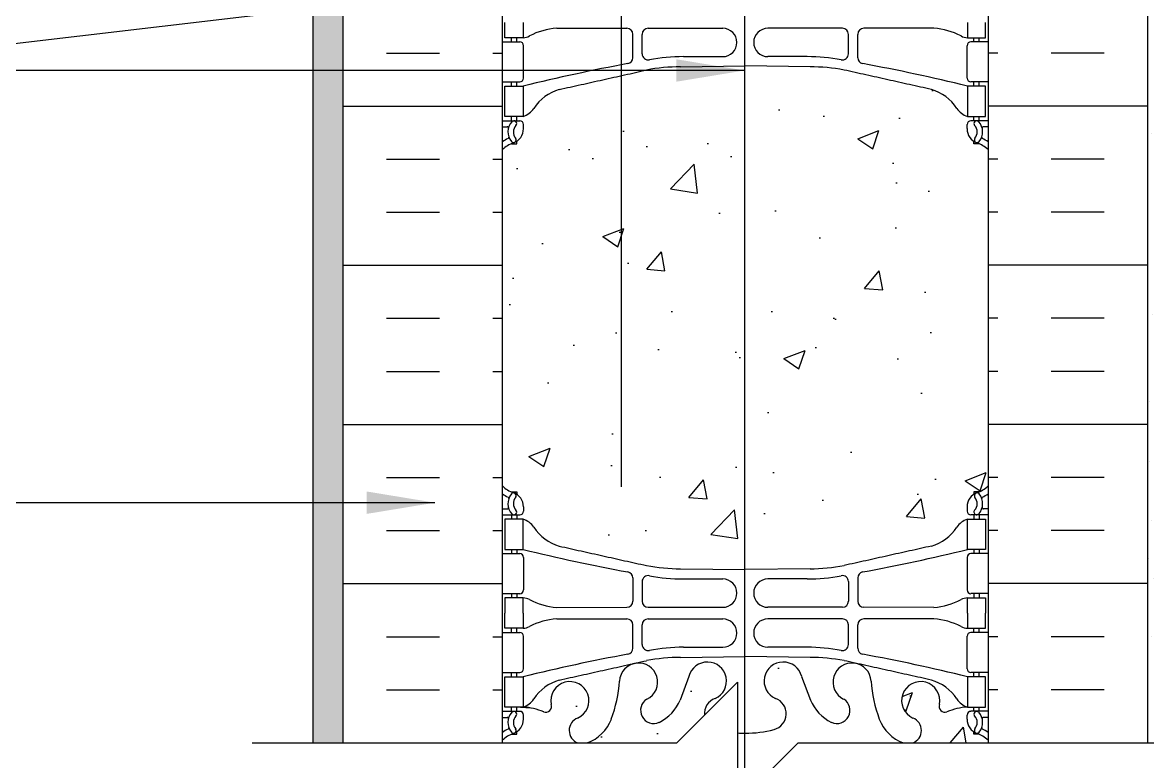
# Model space of a CAD drawing. Header units: inches. Extents: x 206.3 to 260.7, y 90.1 to 155.5.
# Drawn here: x 221.57 to 240.1, y 112.21 to 124.4 of the extents above; entities that cross this region are included whole.
import ezdxf

# ---------------------------------------------------------------- set-up
doc = ezdxf.new("R2010")
doc.units = ezdxf.units.IN
doc.header["$LTSCALE"] = 0.5
doc.header["$MEASUREMENT"] = 0
for name, color, linetype in [('HATCH', 12, 'Continuous'), ('line25', 2, 'Continuous'), ('LINE3', 3, 'Continuous'), ('LINE50', 5, 'Continuous'), ('LINE9', 9, 'Continuous'), ('TEXT', 4, 'Continuous'), ('Web_Edge', 9, 'Continuous')]:
    doc.layers.add(name, color=color, linetype=linetype)
doc.styles.add('DIM', font='romans.shx', dxfattribs={"width": 0.7})
doc.dimstyles.new('ext_12', dxfattribs={"dimscale": 12, "dimtxt": 0.09375, "dimasz": 0.09375, "dimexe": 0.09375, "dimexo": 0.0625, "dimgap": 0.0625, "dimtad": 1, "dimdec": 1, "dimzin": 3, "dimdsep": 46, "dimlunit": 4, "dimtxsty": 'DIM', "dimcen": 0.09, "dimdle": 0.09375, "dimclrt": 4, "dimadec": 0, "dimazin": 0, "dimtfac": 1, "dimtdec": 1, "dimtmove": 2, "dimatfit": 3, "dimfxl": 1, "dimfrac": 2, "dimtolj": 1, "dimtzin": 0, "dimarcsym": 0})

msp = doc.modelspace()

# ---------------------------------------------------------------- hatches: boundary and pattern name
at = {"layer": 'HATCH'}
h = msp.add_hatch(dxfattribs=at)
h.set_pattern_fill('AR-SAND', color=256, scale=0.5, style=0)
h.set_pattern_definition([(37.5, (226.7158, 149.9661), (-0.031497, 0.963412), [0, -0.76, 0, -0.85, 0, -0.8125]), (7.5, (226.7158, 149.9661), (0.88489, 1.411073), [0, -0.41, 0, -0.685, 0, -0.2625]), (327.5, (226.1008, 149.9661), (1.55707, 0.00283), [0, -0.25, 0, -0.9, 0, -1.175]), (317.5, (226.1008, 149.9661), (1.503063, 0.43884), [0, -0.125, 0, -0.59, 0, -0.675])])
h.paths.add_polyline_path([(226.85, 154.547), (226.35, 154.547), (226.35, 147.529), (226.85, 147.529)])
h.paths.add_polyline_path([(226.35, 112.52), (226.85, 112.52), (226.85, 128.529), (226.85, 138.028), (226.35, 138.028)])
h = msp.add_hatch(dxfattribs=at)
h.set_pattern_fill('AR-SAND', color=256, scale=0.5, style=0)
h.set_pattern_definition([(37.5, (144.3508, -105.47236), (-0.0314967, 0.963412), [0, -0.76, 0, -0.85, 0, -0.8125]), (7.5, (144.3508, -105.4724), (0.8848884, 1.411073), [0, -0.41, 0, -0.685, 0, -0.2625]), (327.5, (143.7358, -105.4724), (1.557071, 0.0028295), [0, -0.25, 0, -0.9, 0, -1.175]), (317.5, (143.7358, -105.4724), (1.503063, 0.438838), [0, -0.125, 0, -0.59, 0, -0.675])])
h.paths.add_polyline_path([(240.1, 112.532), (240.58, 112.532), (240.58, 138.028), (240.1, 138.028)])
h = msp.add_hatch(dxfattribs=at)
h.set_pattern_fill('AR-CONC', color=256, scale=0.5)
h.set_pattern_definition([(50, (0, 0), (3.5863, -0.31376), [0.375, -4.125]), (355, (0, 0), (-0.693757, 3.76096), [0.3, -3.3]), (100.4514, (0.299, -0.026), (2.892544, 3.4472), [0.3187, -3.50571]), (46.1842, (0, 1), (5.33621, -0.8276), [0.5625, -6.1875]), (96.6356, (0.4447, 0.931), (4.67331, 4.87059), [0.47805, -5.25857]), (351.1842, (0, 1), (4.67331, 4.87059), [0.45, -4.95]), (21, (0.5, 0.75), (2.984535, -2.013094), [0.375, -4.125]), (326, (0.5, 0.75), (1.216577, 3.62575), [0.3, -3.3]), (71.4514, (0.7487, 0.5822), (4.20111, 1.612656), [0.3187, -3.50571]), (37.5, (0, 0), (0.060799, 1.664469), [0, -3.26, 0, -3.35, 0, -3.3125]), (7.5, (0, 0), (1.315348, 1.972059), [0, -1.91, 0, -3.185, 0, -1.2625]), (327.5, (-1.115, 0), (2.669112, -0.1127744), [0, -1.25, 0, -3.9, 0, -5.175]), (317.5, (-1.615, 0), (2.91593, 0.500525), [0, -1.625, 0, -2.59, 0, -3.675])])
edge = h.paths.add_edge_path()
edge.add_arc((237.129, 121.941), 0.5, 46.2081, 66.4218)
edge.add_line((237.329, 122.4), (237.239, 122.4))
edge.add_line((237.239, 122.4), (237.239, 122.441))
edge.add_arc((237.379, 122.648), 0.25, 180, 235.9442, ccw=False)
edge.add_line((237.129, 122.648), (237.129, 122.716))
edge.add_arc((237.192, 122.716), 0.0625, 90, 180, ccw=False)
edge.add_line((237.192, 122.778), (237.239, 122.778))
edge.add_line((237.239, 122.778), (237.239, 122.848))
edge.add_line((237.239, 122.848), (237.134, 122.848))
edge.add_arc((237.257, 123.191), 0.364, 214.9775, 250.3387, ccw=False)
edge.add_arc((236.334, 122.58), 0.743, 32.7919, 73.8107)
edge.add_spline(control_points=[(236.541, 123.294), (235.104, 123.614)], knot_values=[0, 0, 1, 1], degree=1, periodic=0)
edge.add_arc((234.547, 120.683), 2.984, 79.2546, 90.0995)
edge.add_line((234.542, 123.667), (233.475, 123.682))
edge.add_line((233.475, 123.682), (232.409, 123.667))
edge.add_arc((232.404, 120.683), 2.984, 89.9005, 100.7454)
edge.add_spline(control_points=[(231.847, 123.614), (230.41, 123.294)], knot_values=[0, 0, 1, 1], degree=1, periodic=0)
edge.add_arc((230.617, 122.58), 0.743, 106.1893, 147.2081)
edge.add_arc((229.694, 123.191), 0.364, 289.6613, 325.0225, ccw=False)
edge.add_line((229.816, 122.848), (229.711, 122.848))
edge.add_line((229.711, 122.848), (229.711, 122.778))
edge.add_line((229.711, 122.778), (229.759, 122.778))
edge.add_arc((229.759, 122.716), 0.0625, 0, 90, ccw=False)
edge.add_line((229.821, 122.716), (229.821, 122.648))
edge.add_arc((229.571, 122.648), 0.25, 304.0558, 360, ccw=False)
edge.add_line((229.711, 122.441), (229.711, 122.4))
edge.add_line((229.711, 122.4), (229.621, 122.4))
edge.add_arc((229.821, 121.941), 0.5, 113.5782, 133.7891)
edge.add_line((229.475, 122.302), (229.475, 116.756))
edge.add_arc((229.821, 117.117), 0.5, 226.2109, 246.4218)
edge.add_line((229.621, 116.658), (229.711, 116.658))
edge.add_line((229.711, 116.658), (229.711, 116.617))
edge.add_arc((229.571, 116.41), 0.25, 0, 55.9442, ccw=False)
edge.add_line((229.821, 116.41), (229.821, 116.342))
edge.add_arc((229.759, 116.342), 0.0625, -90, 0, ccw=False)
edge.add_line((229.759, 116.28), (229.711, 116.28))
edge.add_line((229.711, 116.28), (229.711, 116.21))
edge.add_line((229.711, 116.21), (229.816, 116.21))
edge.add_arc((229.694, 115.867), 0.364, 34.9775, 70.3387, ccw=False)
edge.add_arc((230.617, 116.478), 0.743, 212.7919, 253.8107)
edge.add_spline(control_points=[(230.41, 115.764), (231.847, 115.444)], knot_values=[0, 0, 1, 1], degree=1, periodic=0)
edge.add_arc((232.404, 118.375), 2.984, 259.2546, 270.0995)
edge.add_line((232.409, 115.391), (233.475, 115.376))
edge.add_line((233.475, 115.376), (234.542, 115.391))
edge.add_arc((234.547, 118.375), 2.984, 269.9005, 280.7454)
edge.add_spline(control_points=[(235.104, 115.444), (236.541, 115.764)], knot_values=[0, 0, 1, 1], degree=1, periodic=0)
edge.add_arc((236.334, 116.478), 0.743, 286.1893, 327.2081)
edge.add_arc((237.257, 115.867), 0.364, 109.6613, 145.0225, ccw=False)
edge.add_line((237.134, 116.21), (237.239, 116.21))
edge.add_line((237.239, 116.21), (237.239, 116.28))
edge.add_line((237.239, 116.28), (237.192, 116.28))
edge.add_arc((237.192, 116.342), 0.0625, 180, 270, ccw=False)
edge.add_line((237.129, 116.342), (237.129, 116.41))
edge.add_arc((237.379, 116.41), 0.25, 124.0558, 180, ccw=False)
edge.add_line((237.239, 116.617), (237.239, 116.658))
edge.add_line((237.239, 116.658), (237.329, 116.658))
edge.add_arc((237.129, 117.117), 0.5, 293.5782, 313.7903)
edge.add_line((237.475, 116.756), (237.475, 122.302))
h.paths.add_polyline_path([(232.803, 112.977, -0.339139), (232.978, 113.252, 1.612474), (232.547, 113.612), (232.404, 113.225, -0.173075), (232.058, 112.858, -0.940793), (231.855, 113.241, 1.753171), (231.404, 113.538, -0.068226), (231.268, 112.91, -0.215112), (230.872, 112.52), (232.345, 112.52)])
h.paths.add_polyline_path([(230.712, 112.93, 2.087231), (230.278, 113.154, -0.638777), (230.154, 113.031, 0.087457), (229.816, 113.11), (229.711, 113.11), (229.711, 113.04), (229.759, 113.04, -0.414214), (229.821, 112.977), (229.821, 112.91, -0.249069), (229.711, 112.702), (229.711, 112.661), (229.621, 112.661, 0.088416), (229.475, 112.563), (229.475, 112.52), (230.716, 112.52, -0.68391)])
h.paths.add_polyline_path([(234.345, 112.52), (236.079, 112.52, -0.215109), (235.683, 112.91, -0.068226), (235.547, 113.538, 1.753171), (235.096, 113.241, -0.940793), (234.893, 112.858, -0.173075), (234.547, 113.225), (234.404, 113.612, 1.612474), (233.973, 113.252, -0.734872), (233.95, 112.741, -0.068475), (233.475, 112.679, -0.018626), (233.345, 112.683), (233.345, 111.52)])
h.paths.add_polyline_path([(237.239, 112.702, -0.249069), (237.129, 112.91), (237.129, 112.977, -0.414214), (237.192, 113.04), (237.239, 113.04), (237.239, 113.11), (237.134, 113.11, 0.087457), (236.797, 113.031, -0.638777), (236.673, 113.154, 2.087231), (236.239, 112.93, -0.683896), (236.235, 112.52), (237.475, 112.52), (237.475, 112.563, 0.088416), (237.329, 112.661), (237.239, 112.661)])

# ---------------------------------------------------------------- linework, layer by layer
for p, q in [((227.564, 123.895), (228.439, 123.895)), ((229.314, 123.895), (229.475, 123.895)), ((237.637, 123.895), (237.475, 123.895)), ((239.387, 123.895), (238.512, 123.895)), ((226.85, 123.02), (229.475, 123.02)), ((240.1, 123.02), (237.475, 123.02)), ((227.564, 122.145), (228.439, 122.145)), ((229.314, 122.145), (229.475, 122.145)), ((237.637, 122.145), (237.475, 122.145)), ((239.387, 122.145), (238.512, 122.145)), ((227.564, 121.27), (228.439, 121.27)), ((229.314, 121.27), (229.475, 121.27)), ((237.637, 121.27), (237.475, 121.27)), ((239.387, 121.27), (238.512, 121.27)), ((226.85, 120.395), (229.475, 120.395)), ((240.1, 120.395), (237.475, 120.395)), ((227.564, 119.52), (228.439, 119.52)), ((229.314, 119.52), (229.475, 119.52)), ((237.637, 119.52), (237.475, 119.52)), ((239.387, 119.52), (238.512, 119.52)), ((227.564, 118.645), (228.439, 118.645)), ((229.314, 118.645), (229.475, 118.645)), ((237.637, 118.645), (237.475, 118.645)), ((239.387, 118.645), (238.512, 118.645)), ((226.85, 117.77), (229.475, 117.77)), ((240.1, 117.77), (237.475, 117.77)), ((227.564, 116.895), (228.439, 116.895)), ((229.314, 116.895), (229.475, 116.895)), ((237.637, 116.895), (237.475, 116.895)), ((239.387, 116.895), (238.512, 116.895)), ((227.564, 116.02), (228.439, 116.02)), ((229.314, 116.02), (229.475, 116.02)), ((237.637, 116.02), (237.475, 116.02)), ((239.387, 116.02), (238.512, 116.02)), ((226.85, 115.145), (229.475, 115.145)), ((240.1, 115.145), (237.475, 115.145)), ((227.564, 114.27), (228.439, 114.27)), ((229.314, 114.27), (229.475, 114.27)), ((237.637, 114.27), (237.475, 114.27)), ((239.387, 114.27), (238.512, 114.27)), ((227.564, 113.395), (228.439, 113.395)), ((229.314, 113.395), (229.475, 113.395)), ((237.637, 113.395), (237.475, 113.395)), ((239.387, 113.395), (238.512, 113.395))]:
    msp.add_line(p, q, dxfattribs=at)
at = {"layer": 'line25'}
for p, q in [((237.476, 138.028), (237.475, 112.52)), ((229.475, 112.52), (229.475, 128.529))]:
    msp.add_line(p, q, dxfattribs=at)
at = {"layer": 'LINE3'}
for p, q in [((231.432, 154.532), (231.432, 116.743)), ((233.464, 136.634), (233.464, 111.639))]:
    msp.add_line(p, q, dxfattribs=at)
at = {"layer": 'LINE50'}
for p, q in [((240.1, 138.028), (240.1, 112.52)), ((226.85, 112.52), (226.85, 128.529))]:
    msp.add_line(p, q, dxfattribs=at)
at = {"layer": 'LINE9'}
msp.add_line((226.35, 138.028), (226.35, 112.52), dxfattribs=at)
msp.add_lwpolyline([(225.35, 112.52), (232.345, 112.52), (233.345, 113.52), (233.345, 111.52), (234.345, 112.52), (241.58, 112.52)], dxfattribs=at)
at = {"layer": 'Web_Edge'}
for p, q in [((230.369, 124.304), (231.524, 124.303)), ((231.624, 123.818), (231.624, 124.203)), ((231.776, 123.88), (231.776, 124.203)), ((231.876, 124.303), (233.103, 124.303)), ((235.075, 124.303), (233.848, 124.303)), ((235.175, 123.88), (235.175, 124.203)), ((235.327, 123.818), (235.327, 124.203)), ((236.582, 124.304), (235.427, 124.303)), ((229.475, 124.078), (229.759, 124.078)), ((229.621, 124.078), (229.621, 124.148)), ((229.711, 124.078), (229.711, 124.148)), ((229.821, 123.481), (229.821, 124.016)), ((237.129, 123.481), (237.129, 124.016)), ((237.475, 124.078), (237.192, 124.078)), ((237.239, 124.078), (237.239, 124.148)), ((237.329, 124.078), (237.329, 124.148)), ((232.456, 123.835), (233.103, 123.835)), ((234.495, 123.835), (233.848, 123.835)), ((232.409, 123.667), (233.475, 123.682)), ((234.542, 123.667), (233.475, 123.682)), ((229.475, 123.418), (229.759, 123.418)), ((229.621, 123.348), (229.621, 123.418)), ((229.711, 123.348), (229.711, 123.418)), ((237.475, 123.418), (237.192, 123.418)), ((237.239, 123.348), (237.239, 123.418)), ((237.329, 123.348), (237.329, 123.418)), ((229.475, 122.778), (229.759, 122.778)), ((229.621, 122.778), (229.621, 122.848)), ((229.711, 122.778), (229.711, 122.848)), ((229.821, 122.648), (229.821, 122.716)), ((237.129, 122.648), (237.129, 122.716)), ((237.475, 122.778), (237.192, 122.778)), ((237.239, 122.778), (237.239, 122.848)), ((237.329, 122.778), (237.329, 122.848)), ((229.475, 122.678), (229.553, 122.678)), ((237.475, 122.678), (237.398, 122.678)), ((229.621, 122.4), (229.711, 122.4)), ((229.711, 122.4), (229.711, 122.441)), ((237.239, 122.4), (237.239, 122.441)), ((237.329, 122.4), (237.239, 122.4)), ((229.621, 116.658), (229.711, 116.658)), ((229.711, 116.658), (229.711, 116.617)), ((237.329, 116.658), (237.239, 116.658)), ((237.239, 116.658), (237.239, 116.617)), ((229.821, 116.41), (229.821, 116.342)), ((237.129, 116.41), (237.129, 116.342)), ((229.475, 116.38), (229.553, 116.38)), ((229.475, 116.28), (229.759, 116.28)), ((229.621, 116.28), (229.621, 116.21)), ((229.711, 116.28), (229.711, 116.21)), ((237.475, 116.28), (237.192, 116.28)), ((237.239, 116.28), (237.239, 116.21)), ((237.329, 116.28), (237.329, 116.21)), ((237.475, 116.38), (237.398, 116.38)), ((229.621, 115.71), (229.621, 115.64)), ((229.711, 115.71), (229.711, 115.64)), ((237.239, 115.71), (237.239, 115.64)), ((237.329, 115.71), (237.329, 115.64)), ((229.475, 115.64), (229.759, 115.64)), ((229.821, 115.577), (229.821, 115.042)), ((237.129, 115.577), (237.129, 115.042)), ((237.475, 115.64), (237.192, 115.64)), ((232.409, 115.391), (233.475, 115.376)), ((234.542, 115.391), (233.475, 115.376)), ((231.624, 115.24), (231.624, 114.855)), ((231.776, 115.178), (231.776, 114.855)), ((232.456, 115.224), (233.103, 115.224)), ((234.495, 115.224), (233.848, 115.224)), ((235.175, 115.178), (235.175, 114.855)), ((235.327, 115.24), (235.327, 114.855)), ((229.475, 114.98), (229.759, 114.98)), ((229.621, 114.98), (229.621, 114.91)), ((229.711, 114.98), (229.711, 114.91)), ((237.475, 114.98), (237.192, 114.98)), ((237.239, 114.98), (237.239, 114.91)), ((237.329, 114.98), (237.329, 114.91)), ((230.369, 114.754), (231.524, 114.755)), ((231.876, 114.755), (233.103, 114.755)), ((235.075, 114.755), (233.848, 114.755)), ((236.582, 114.754), (235.427, 114.755)), ((230.369, 114.565), (231.524, 114.564)), ((231.876, 114.564), (233.103, 114.564)), ((235.075, 114.564), (233.848, 114.564)), ((236.582, 114.565), (235.427, 114.564)), ((229.621, 114.34), (229.621, 114.41)), ((229.711, 114.34), (229.711, 114.41)), ((231.624, 114.08), (231.624, 114.464)), ((231.776, 114.142), (231.776, 114.464)), ((235.175, 114.142), (235.175, 114.464)), ((235.327, 114.08), (235.327, 114.464)), ((237.239, 114.34), (237.239, 114.41)), ((237.329, 114.34), (237.329, 114.41)), ((229.475, 114.34), (229.759, 114.34)), ((229.821, 113.742), (229.821, 114.277)), ((237.129, 113.742), (237.129, 114.277)), ((237.475, 114.34), (237.192, 114.34)), ((232.456, 114.096), (233.103, 114.096)), ((234.495, 114.096), (233.848, 114.096)), ((232.409, 113.928), (233.475, 113.944)), ((234.542, 113.928), (233.475, 113.944)), ((229.475, 113.68), (229.759, 113.68)), ((229.621, 113.61), (229.621, 113.68)), ((229.711, 113.61), (229.711, 113.68)), ((237.475, 113.68), (237.192, 113.68)), ((237.239, 113.61), (237.239, 113.68)), ((237.329, 113.61), (237.329, 113.68)), ((232.547, 113.612), (232.404, 113.225)), ((234.404, 113.612), (234.547, 113.225)), ((229.621, 113.04), (229.621, 113.11)), ((229.711, 113.04), (229.711, 113.11)), ((237.239, 113.04), (237.239, 113.11)), ((237.329, 113.04), (237.329, 113.11)), ((229.475, 113.04), (229.759, 113.04)), ((229.475, 112.94), (229.553, 112.94)), ((229.821, 112.91), (229.821, 112.977)), ((237.129, 112.91), (237.129, 112.977)), ((237.475, 113.04), (237.192, 113.04)), ((237.475, 112.94), (237.398, 112.94)), ((229.711, 112.661), (229.711, 112.702)), ((237.239, 112.661), (237.239, 112.702)), ((229.621, 112.661), (229.711, 112.661)), ((237.329, 112.661), (237.239, 112.661))]:
    msp.add_line(p, q, dxfattribs=at)
for points in [[(229.816, 124.398), (229.816, 124.148), (229.516, 124.148), (229.516, 124.398)], [(237.134, 124.398), (237.134, 124.148), (237.434, 124.148), (237.434, 124.398)], [(229.816, 114.66), (229.816, 114.91), (229.516, 114.91), (229.516, 114.66)], [(237.134, 114.66), (237.134, 114.91), (237.434, 114.91), (237.434, 114.66)], [(229.816, 114.66), (229.816, 114.41), (229.516, 114.41), (229.516, 114.66)], [(237.134, 114.66), (237.134, 114.41), (237.434, 114.41), (237.434, 114.66)]]:
    msp.add_lwpolyline(points, dxfattribs=at)
for points in [[(229.516, 123.348), (229.816, 123.348), (229.816, 122.848), (229.516, 122.848)], [(237.434, 123.348), (237.134, 123.348), (237.134, 122.848), (237.434, 122.848)], [(229.516, 115.71), (229.816, 115.71), (229.816, 116.21), (229.516, 116.21)], [(237.434, 115.71), (237.134, 115.71), (237.134, 116.21), (237.434, 116.21)], [(229.516, 113.61), (229.816, 113.61), (229.816, 113.11), (229.516, 113.11)], [(237.434, 113.61), (237.134, 113.61), (237.134, 113.11), (237.434, 113.11)]]:
    msp.add_lwpolyline(points, close=True, dxfattribs=at)
for centre, radius, start, end in [((230.454, 123.147), 1.16, 94.1968, 117.4156), ((231.524, 124.203), 0.1, 0, 89.9612), ((231.876, 124.203), 0.1, 90, 180), ((233.103, 124.069), 0.234, 270, 90), ((233.848, 124.069), 0.234, 90, 270), ((235.075, 124.203), 0.1, 0, 90), ((235.427, 124.203), 0.1, 90.0388, 180), ((236.497, 123.147), 1.16, 62.5844, 85.8032), ((229.759, 124.016), 0.0625, 0, 90), ((229.812, 124.367), 0.219, 271.08, 299.5063), ((237.139, 124.367), 0.219, 240.4937, 268.92), ((237.192, 124.016), 0.0625, 90, 180), ((231.524, 123.818), 0.1, 280.3657, 0), ((231.876, 123.88), 0.1, 180, 280.7454), ((232.451, 120.851), 2.984, 89.9005, 100.7454), ((234.5, 120.851), 2.984, 79.2546, 90.0995), ((235.075, 123.88), 0.1, 259.2546, 0), ((235.427, 123.818), 0.1, 180, 259.6343), ((236.625, 95.928), 28.253, 100.3657, 103.9448), ((232.404, 120.683), 2.984, 89.9005, 100.7454), ((234.547, 120.683), 2.984, 79.2546, 90.0995), ((230.326, 95.928), 28.253, 76.0552, 79.6343), ((229.759, 123.481), 0.0625, 270, 0), ((237.192, 123.481), 0.0625, 180, 270), ((230.617, 122.58), 0.743, 106.1893, 147.2081), ((236.334, 122.58), 0.743, 32.7919, 73.8107), ((229.694, 123.191), 0.364, 289.6613, 325.0225), ((237.257, 123.191), 0.364, 214.9775, 250.3387), ((229.815, 122.594), 0.25, 137.5391, 219.8855), ((229.664, 122.732), 0.045, 317.5391, 137.5391), ((229.815, 122.594), 0.16, 137.5391, 219.9999), ((229.759, 122.716), 0.0625, 360, 90), ((237.192, 122.716), 0.0625, 90, 180), ((237.287, 122.732), 0.045, 42.4609, 222.4609), ((237.136, 122.594), 0.16, 320.0001, 42.4609), ((237.136, 122.594), 0.25, 320.1145, 42.4609), ((229.554, 122.659), 0.0196, 344.5099, 90.5968), ((229.571, 122.648), 0.25, 289.4712, 360), ((237.379, 122.648), 0.25, 180, 250.5288), ((237.397, 122.659), 0.0196, 89.4032, 195.4901), ((229.821, 121.941), 0.6, 114.9252, 125.2168), ((229.821, 121.941), 0.5, 109.4712, 133.7891), ((229.559, 122.504), 0.021, 296.0043, 16.536), ((229.657, 122.463), 0.045, 220.8121, 38.552), ((237.294, 122.463), 0.045, 141.448, 319.1879), ((237.129, 121.941), 0.5, 46.2109, 70.5288), ((237.392, 122.504), 0.021, 163.464, 243.9957), ((237.129, 121.941), 0.6, 54.7832, 65.0748), ((229.821, 117.117), 0.5, 226.2109, 250.5288), ((229.821, 117.117), 0.6, 234.7832, 245.0748), ((229.815, 116.464), 0.25, 140.1145, 222.4609), ((229.657, 116.595), 0.045, 321.448, 139.1879), ((229.571, 116.41), 0.25, 0, 70.5288), ((237.379, 116.41), 0.25, 109.4712, 180), ((237.294, 116.595), 0.045, 40.8121, 218.552), ((237.129, 117.117), 0.5, 289.4712, 313.7891), ((237.136, 116.464), 0.25, 317.5391, 39.8855), ((237.129, 117.117), 0.6, 294.9252, 305.2168), ((229.554, 116.399), 0.0196, 269.4032, 15.4901), ((229.559, 116.554), 0.021, 343.464, 63.9957), ((229.815, 116.464), 0.16, 140.0001, 222.4609), ((237.136, 116.464), 0.16, 317.5391, 39.9999), ((237.392, 116.554), 0.021, 116.0043, 196.536), ((237.397, 116.399), 0.0196, 164.5099, 270.5968), ((229.664, 116.326), 0.045, 222.4609, 42.4609), ((229.759, 116.342), 0.0625, 270, 0), ((237.192, 116.342), 0.0625, 180, 270), ((237.287, 116.326), 0.045, 137.5391, 317.5391), ((229.694, 115.867), 0.364, 34.9775, 70.3387), ((230.617, 116.478), 0.743, 212.7919, 253.8107), ((236.334, 116.478), 0.743, 286.1893, 327.2081), ((237.257, 115.867), 0.364, 109.6613, 145.0225), ((236.625, 143.13), 28.253, 256.0552, 259.6343), ((230.326, 143.13), 28.253, 280.3657, 283.9448), ((229.759, 115.577), 0.0625, 0, 90), ((237.192, 115.577), 0.0625, 90, 180), ((231.524, 115.24), 0.1, 360, 79.6343), ((232.404, 118.375), 2.984, 259.2546, 270.0995), ((234.547, 118.375), 2.984, 269.9005, 280.7454), ((235.427, 115.24), 0.1, 100.3657, 180), ((231.876, 115.178), 0.1, 79.2546, 180), ((232.451, 118.207), 2.984, 259.2546, 270.0995), ((233.103, 114.989), 0.234, 270, 90), ((233.848, 114.989), 0.234, 90, 270), ((234.5, 118.207), 2.984, 269.9005, 280.7454), ((235.075, 115.178), 0.1, 0, 100.7454), ((229.759, 115.042), 0.0625, 270, 0), ((237.192, 115.042), 0.0625, 180, 270), ((229.812, 114.691), 0.219, 60.4937, 88.92), ((230.454, 115.911), 1.16, 242.5844, 265.8032), ((231.524, 114.855), 0.1, 270.0388, 360), ((231.876, 114.855), 0.1, 180, 270), ((235.075, 114.855), 0.1, 270, 0), ((235.427, 114.855), 0.1, 180, 269.9612), ((236.497, 115.911), 1.16, 274.1968, 297.4156), ((237.139, 114.691), 0.219, 91.08, 119.5063), ((230.454, 113.408), 1.16, 94.1968, 117.4156), ((231.524, 114.464), 0.1, 0, 89.9612), ((231.876, 114.464), 0.1, 90, 180), ((233.103, 114.33), 0.234, 270, 90), ((233.848, 114.33), 0.234, 90, 270), ((235.075, 114.464), 0.1, 0, 90), ((235.427, 114.464), 0.1, 90.0388, 180), ((236.497, 113.408), 1.16, 62.5844, 85.8032), ((229.812, 114.628), 0.219, 271.08, 299.5063), ((237.139, 114.628), 0.219, 240.4937, 268.92), ((229.759, 114.277), 0.0625, 0, 90), ((237.192, 114.277), 0.0625, 90, 180), ((231.524, 114.08), 0.1, 280.3657, 0), ((231.876, 114.142), 0.1, 180, 280.7454), ((232.451, 111.112), 2.984, 89.9005, 100.7454), ((234.5, 111.112), 2.984, 79.2546, 90.0995), ((235.075, 114.142), 0.1, 259.2546, 0), ((235.427, 114.08), 0.1, 180, 259.6343), ((236.625, 86.189), 28.253, 100.3657, 103.9448), ((231.717, 113.523), 0.314, 296.0652, 177.2643), ((232.404, 110.944), 2.984, 89.9005, 100.7454), ((232.852, 113.539), 0.314, 293.8084, 166.5854), ((234.099, 113.539), 0.314, 13.4146, 246.1916), ((234.547, 110.944), 2.984, 79.2546, 90.0995), ((235.234, 113.523), 0.314, 2.7357, 243.9348), ((230.326, 86.189), 28.253, 76.0552, 79.6343), ((229.759, 113.742), 0.0625, 270, 0), ((237.192, 113.742), 0.0625, 180, 270), ((230.617, 112.841), 0.743, 106.1893, 147.2081), ((230.586, 113.216), 0.314, 293.8084, 191.4114), ((229.046, 113.719), 2.365, 339.9985, 355.6105), ((237.905, 113.719), 2.365, 184.3895, 200.0015), ((236.365, 113.216), 0.314, 348.5886, 246.1916), ((236.334, 112.841), 0.743, 32.7919, 73.8107), ((233.07, 113), 0.268, 109.9662, 184.9014), ((233.881, 113), 0.268, 284.7892, 70.0338), ((229.694, 113.452), 0.364, 289.6613, 325.0225), ((229.762, 112.114), 0.997, 66.8533, 86.8462), ((230.187, 113.122), 0.0968, 249.5669, 19.8449), ((231.968, 113.056), 0.217, 121.463, 294.4736), ((231.717, 113.526), 0.75, 297.0295, 336.3062), ((235.234, 113.526), 0.75, 203.6938, 242.9705), ((234.983, 113.056), 0.217, 245.5264, 58.537), ((236.764, 113.122), 0.0968, 160.1551, 290.4331), ((237.189, 112.114), 0.997, 93.1538, 113.1467), ((237.257, 113.452), 0.364, 214.9775, 250.3387), ((229.554, 112.92), 0.0196, 344.5099, 90.5968), ((229.815, 112.855), 0.25, 137.5391, 219.8855), ((229.664, 112.993), 0.045, 317.5391, 137.5391), ((229.815, 112.855), 0.16, 137.5391, 219.9999), ((229.571, 112.91), 0.25, 289.4712, 360), ((229.759, 112.977), 0.0625, 360, 90), ((230.794, 112.725), 0.22, 111.8037, 249.2782), ((230.637, 113.154), 0.677, 290.316, 338.8761), ((236.314, 113.154), 0.677, 201.1239, 249.6834), ((236.157, 112.725), 0.22, 290.724, 68.1963), ((237.192, 112.977), 0.0625, 90, 180), ((237.379, 112.91), 0.25, 180, 250.5288), ((237.287, 112.993), 0.045, 42.4609, 222.4609), ((237.136, 112.855), 0.16, 320.0001, 42.4609), ((237.136, 112.855), 0.25, 320.1145, 42.4609), ((237.397, 112.92), 0.0196, 89.4032, 195.4901), ((229.821, 112.202), 0.6, 114.9252, 125.2168), ((229.559, 112.766), 0.021, 296.0043, 16.536), ((229.657, 112.724), 0.045, 220.8121, 38.552), ((233.487, 114.433), 1.754, 269.6229, 285.2918), ((237.294, 112.724), 0.045, 141.448, 319.1879), ((237.392, 112.766), 0.021, 163.464, 243.9957), ((237.129, 112.202), 0.6, 54.7832, 65.0748), ((229.821, 112.202), 0.5, 109.4712, 133.7891), ((233.464, 114.433), 1.754, 266.1089, 270.3771), ((237.129, 112.202), 0.5, 46.2109, 70.5288)]:
    msp.add_arc(centre, radius, start, end, dxfattribs=at)
for points in [[(230.41, 123.294), (231.847, 123.614)], [(236.541, 123.294), (235.104, 123.614)], [(230.41, 115.764), (231.847, 115.444)], [(236.541, 115.764), (235.104, 115.444)], [(230.41, 113.555), (231.847, 113.875)], [(236.541, 113.555), (235.104, 113.875)]]:
    msp.add_open_spline(points, degree=1, dxfattribs=at)

# ---------------------------------------------------------------- leaders
at = {"layer": 'TEXT'}
for points in [[(233.912, 125.519), (217.727, 123.607), (214.212, 123.607)], [(233.464, 123.607), (217.727, 123.607), (214.212, 123.607)]]:
    msp.add_leader(points, dimstyle='ext_12', dxfattribs=at)
msp.add_leader([(228.362, 116.48), (221.187, 116.48), (218.915, 116.48)], dimstyle='ext_12', override={"dimgap": 0.0625, "dimtad": 0}, dxfattribs=at)

doc.saveas('drawing.dxf')
